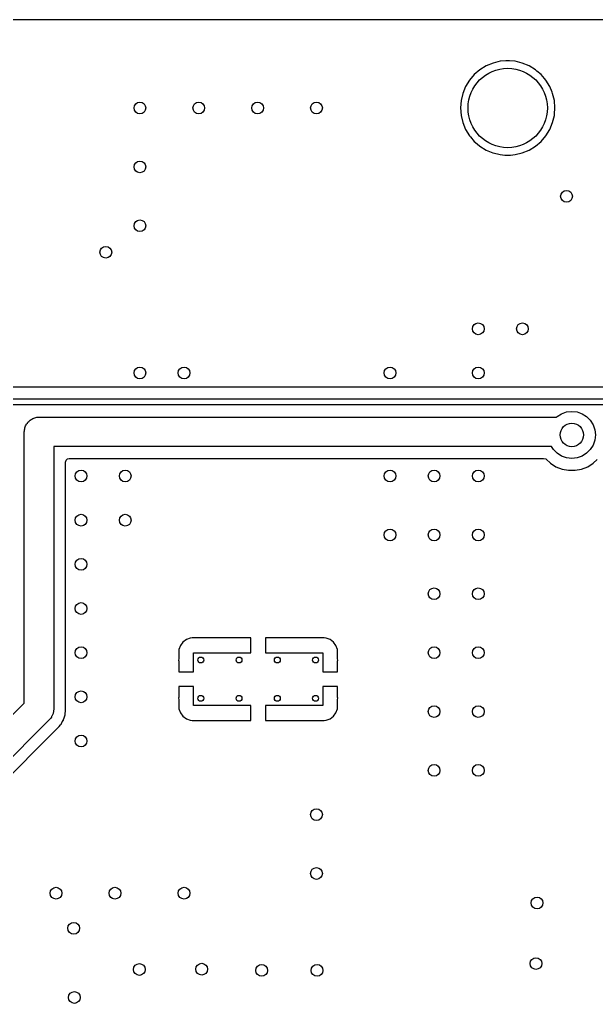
# Model space of a CAD drawing. Extents: x 0.71 to 7.56, y -5.16 to -0.79.
# Drawn here: x 5.961 to 6.733, y -2.103 to -0.787 of the extents above; entities that cross this region are included whole.
import ezdxf

# ---------------------------------------------------------------- set-up
doc = ezdxf.new("R2010")
doc.units = 0
doc.header["$MEASUREMENT"] = 0
doc.layers.add('BLACK', color=7, linetype='CONTINUOUS')

msp = doc.modelspace()

# ---------------------------------------------------------------- linework, layer by layer
at = {"layer": 'BLACK', "linetype": 'CONTINUOUS'}
for p, q in [((5.123, -0.7874), (7.3621, -0.7874)), ((6.577, -0.8544), (6.5695, -0.8608)), ((6.5855, -0.8492), (6.577, -0.8544)), ((6.577, -0.8544), (6.577, -0.8544)), ((6.5946, -0.8454), (6.5855, -0.8492)), ((6.6043, -0.8431), (6.5946, -0.8454)), ((6.6117, -0.8425), (6.6043, -0.8431)), ((6.6166, -0.8425), (6.6117, -0.8425)), ((6.6117, -0.8425), (6.6117, -0.8425)), ((6.6241, -0.8431), (6.6166, -0.8425)), ((6.6166, -0.8425), (6.6166, -0.8425)), ((6.6337, -0.8454), (6.6241, -0.8431)), ((6.6429, -0.8492), (6.6337, -0.8454)), ((6.6513, -0.8544), (6.6429, -0.8492)), ((6.6533, -0.8561), (6.6513, -0.8544)), ((6.6513, -0.8544), (6.6513, -0.8544)), ((6.5695, -0.8608), (6.563, -0.8684)), ((6.6589, -0.8608), (6.6533, -0.8561)), ((6.6635, -0.8663), (6.6589, -0.8608)), ((6.6653, -0.8684), (6.6635, -0.8663)), ((6.5579, -0.8768), (6.5541, -0.886)), ((6.563, -0.8684), (6.5579, -0.8768)), ((6.563, -0.8684), (6.563, -0.8684)), ((6.6705, -0.8768), (6.6653, -0.8684)), ((6.6653, -0.8684), (6.6653, -0.8684)), ((6.6736, -0.8844), (6.6705, -0.8768)), ((6.5541, -0.886), (6.5517, -0.8956)), ((6.6743, -0.886), (6.6736, -0.8844)), ((6.6766, -0.8956), (6.6743, -0.886)), ((6.5517, -0.8956), (6.551, -0.9055)), ((6.551, -0.9055), (6.5517, -0.9154)), ((6.6774, -0.9055), (6.6766, -0.8956)), ((6.6767, -0.9138), (6.6774, -0.9055)), ((6.5517, -0.9154), (6.5541, -0.925)), ((6.6743, -0.925), (6.6766, -0.9154)), ((6.6766, -0.9154), (6.6767, -0.9138)), ((6.5541, -0.925), (6.5579, -0.9342)), ((6.6705, -0.9342), (6.6743, -0.925)), ((6.5579, -0.9342), (6.563, -0.9427)), ((6.563, -0.9427), (6.563, -0.9427)), ((6.563, -0.9427), (6.5642, -0.944)), ((6.5642, -0.944), (6.5695, -0.9502)), ((6.6589, -0.9502), (6.6653, -0.9427)), ((6.6653, -0.9427), (6.6705, -0.9342)), ((6.5695, -0.9502), (6.5735, -0.9536)), ((6.5735, -0.9536), (6.577, -0.9566)), ((6.577, -0.9566), (6.577, -0.9566)), ((6.577, -0.9566), (6.5855, -0.9618)), ((6.6429, -0.9618), (6.6513, -0.9566)), ((6.6513, -0.9566), (6.6589, -0.9502)), ((6.5855, -0.9618), (6.5944, -0.9655)), ((6.5944, -0.9655), (6.5946, -0.9656)), ((6.5946, -0.9656), (6.6043, -0.9679)), ((6.6043, -0.9679), (6.6104, -0.9684)), ((6.6104, -0.9684), (6.6117, -0.9685)), ((6.6117, -0.9685), (6.6117, -0.9685)), ((6.6117, -0.9685), (6.6166, -0.9685)), ((6.6166, -0.9685), (6.6178, -0.9684)), ((6.6178, -0.9684), (6.6241, -0.9679)), ((6.6241, -0.9679), (6.6337, -0.9656)), ((6.6337, -0.9656), (6.6429, -0.9618)), ((6.8345, -1.2787), (5.95, -1.2787)), ((5.5938, -1.2945), (6.843, -1.2945)), ((6.8446, -1.3024), (5.5921, -1.3024)), ((6.6804, -1.3181), (6.6863, -1.3143)), ((6.6863, -1.3143), (6.693, -1.312)), ((6.693, -1.312), (6.7, -1.3112)), ((6.7, -1.3112), (6.707, -1.312)), ((6.707, -1.312), (6.7137, -1.3143)), ((6.7137, -1.3143), (6.7196, -1.3181)), ((5.9699, -1.3292), (5.9704, -1.3279)), ((5.9704, -1.3279), (5.9714, -1.3269)), ((5.9714, -1.3269), (5.9721, -1.3257)), ((5.9721, -1.3257), (5.9732, -1.3248)), ((5.9732, -1.3248), (5.9741, -1.3237)), ((5.9741, -1.3237), (5.9753, -1.3229)), ((5.9753, -1.3229), (5.9764, -1.322)), ((5.9764, -1.322), (5.9776, -1.3214)), ((5.9776, -1.3214), (5.9788, -1.3207)), ((5.9788, -1.3207), (5.9802, -1.3203)), ((5.9802, -1.3203), (5.9815, -1.3197)), ((5.9815, -1.3197), (5.9829, -1.3195)), ((5.9829, -1.3195), (5.9842, -1.3191)), ((5.9842, -1.3191), (5.9856, -1.3191)), ((5.9856, -1.3191), (5.987, -1.3189)), ((5.987, -1.3189), (6.6795, -1.3189)), ((6.6795, -1.3189), (6.6804, -1.3181)), ((6.7196, -1.3181), (6.7246, -1.3231)), ((6.7246, -1.3231), (6.7284, -1.329)), ((5.9673, -1.3386), (5.9675, -1.3372)), ((5.9673, -1.7013), (5.9673, -1.3386)), ((5.9675, -1.3358), (5.9679, -1.3344)), ((5.9675, -1.3372), (5.9675, -1.3358)), ((5.9679, -1.3344), (5.9681, -1.333)), ((5.9681, -1.333), (5.9687, -1.3318)), ((5.9687, -1.3318), (5.9691, -1.3304)), ((5.9691, -1.3304), (5.9699, -1.3292)), ((6.7284, -1.329), (6.7307, -1.3357)), ((6.7307, -1.3357), (6.7315, -1.3427)), ((6.7307, -1.3497), (6.7284, -1.3564)), ((6.7315, -1.3427), (6.7307, -1.3497)), ((6.6728, -1.3583), (6.0067, -1.3583)), ((6.0067, -1.3583), (6.0067, -1.7094)), ((6.6754, -1.3623), (6.6728, -1.3583)), ((6.6804, -1.3673), (6.6754, -1.3623)), ((6.6863, -1.3711), (6.6804, -1.3673)), ((6.7196, -1.3673), (6.7137, -1.3711)), ((6.7246, -1.3623), (6.7196, -1.3673)), ((6.7284, -1.3564), (6.7246, -1.3623)), ((6.0225, -1.3789), (6.0232, -1.3763)), ((6.0225, -1.6437), (6.0225, -1.3789)), ((6.0232, -1.3763), (6.0253, -1.3745)), ((6.0253, -1.3745), (6.0273, -1.374)), ((6.0273, -1.374), (6.6623, -1.374)), ((6.6623, -1.374), (6.665, -1.3748)), ((6.665, -1.3748), (6.6656, -1.3753)), ((6.6656, -1.3753), (6.6714, -1.3806)), ((6.6714, -1.3806), (6.6714, -1.3806)), ((6.6714, -1.3806), (6.6788, -1.3852)), ((6.693, -1.3734), (6.6863, -1.3711)), ((6.7, -1.3742), (6.693, -1.3734)), ((6.707, -1.3734), (6.7, -1.3742)), ((6.7137, -1.3711), (6.707, -1.3734)), ((6.7212, -1.3852), (6.7286, -1.3806)), ((6.7286, -1.3806), (6.7341, -1.3756)), ((6.6788, -1.3852), (6.6788, -1.3852)), ((6.6788, -1.3852), (6.6788, -1.3852)), ((6.6788, -1.3852), (6.687, -1.3884)), ((6.687, -1.3884), (6.6956, -1.39)), ((6.6956, -1.39), (6.6956, -1.39)), ((6.6956, -1.39), (6.7044, -1.39)), ((6.7044, -1.39), (6.713, -1.3884)), ((6.7044, -1.39), (6.7044, -1.39)), ((6.713, -1.3884), (6.7212, -1.3852)), ((6.1842, -1.6164), (6.1796, -1.6198)), ((6.1895, -1.6144), (6.1842, -1.6164)), ((6.1842, -1.6164), (6.1842, -1.6164)), ((6.1918, -1.6142), (6.1895, -1.6144)), ((6.1895, -1.6144), (6.1895, -1.6144)), ((6.2017, -1.6142), (6.1918, -1.6142)), ((6.202, -1.6142), (6.2017, -1.6142)), ((6.2035, -1.614), (6.202, -1.6142)), ((6.2051, -1.6142), (6.2035, -1.614)), ((6.2035, -1.614), (6.2035, -1.614)), ((6.2053, -1.6142), (6.2051, -1.6142)), ((6.2529, -1.6142), (6.2053, -1.6142)), ((6.2532, -1.6142), (6.2529, -1.6142)), ((6.2547, -1.614), (6.2532, -1.6142)), ((6.2562, -1.6142), (6.2547, -1.614)), ((6.2547, -1.614), (6.2547, -1.614)), ((6.2565, -1.6142), (6.2562, -1.6142)), ((6.2705, -1.6142), (6.2565, -1.6142)), ((6.2705, -1.6339), (6.2705, -1.6142)), ((6.3041, -1.6142), (6.2902, -1.6142)), ((6.2902, -1.6142), (6.2902, -1.6339)), ((6.3044, -1.6142), (6.3041, -1.6142)), ((6.3059, -1.614), (6.3044, -1.6142)), ((6.3074, -1.6142), (6.3059, -1.614)), ((6.3059, -1.614), (6.3059, -1.614)), ((6.3077, -1.6142), (6.3074, -1.6142)), ((6.3553, -1.6142), (6.3077, -1.6142)), ((6.3556, -1.6142), (6.3553, -1.6142)), ((6.3571, -1.614), (6.3556, -1.6142)), ((6.3586, -1.6142), (6.3571, -1.614)), ((6.3571, -1.614), (6.3571, -1.614)), ((6.3589, -1.6142), (6.3586, -1.6142)), ((6.3688, -1.6142), (6.3589, -1.6142)), ((6.3712, -1.6144), (6.3688, -1.6142)), ((6.3765, -1.6164), (6.3712, -1.6144)), ((6.3712, -1.6144), (6.3712, -1.6144)), ((6.381, -1.6198), (6.3765, -1.6164)), ((6.3765, -1.6164), (6.3765, -1.6164)), ((6.1743, -1.6296), (6.174, -1.632)), ((6.1762, -1.6243), (6.1743, -1.6296)), ((6.1743, -1.6296), (6.1743, -1.6296)), ((6.1796, -1.6198), (6.1762, -1.6243)), ((6.1762, -1.6243), (6.1762, -1.6243)), ((6.1796, -1.6198), (6.1796, -1.6198)), ((6.3844, -1.6243), (6.381, -1.6198)), ((6.381, -1.6198), (6.381, -1.6198)), ((6.3864, -1.6296), (6.3844, -1.6243)), ((6.3844, -1.6243), (6.3844, -1.6243)), ((6.3866, -1.632), (6.3864, -1.6296)), ((6.3864, -1.6296), (6.3864, -1.6296)), ((6.0225, -1.6949), (6.0225, -1.6437)), ((6.174, -1.6422), (6.1738, -1.6437)), ((6.1738, -1.6437), (6.1738, -1.6437)), ((6.1738, -1.6437), (6.174, -1.6452)), ((6.174, -1.632), (6.174, -1.6419)), ((6.174, -1.6419), (6.174, -1.6422)), ((6.1937, -1.6594), (6.1937, -1.6339)), ((6.1937, -1.6339), (6.2705, -1.6339)), ((6.2902, -1.6339), (6.3669, -1.6339)), ((6.3669, -1.6339), (6.3669, -1.6594)), ((6.3866, -1.6419), (6.3866, -1.632)), ((6.3866, -1.632), (6.3866, -1.632)), ((6.3866, -1.6422), (6.3866, -1.6419)), ((6.3868, -1.6437), (6.3866, -1.6422)), ((6.3866, -1.6452), (6.3868, -1.6437)), ((6.3868, -1.6437), (6.3868, -1.6437)), ((6.174, -1.6452), (6.174, -1.6455)), ((6.174, -1.6455), (6.174, -1.6594)), ((6.3866, -1.6455), (6.3866, -1.6452)), ((6.3866, -1.6594), (6.3866, -1.6455)), ((6.174, -1.6594), (6.1937, -1.6594)), ((6.3669, -1.6594), (6.3866, -1.6594)), ((6.1937, -1.6791), (6.174, -1.6791)), ((6.174, -1.6791), (6.174, -1.6931)), ((6.1937, -1.7047), (6.1937, -1.6791)), ((6.3866, -1.6791), (6.3669, -1.6791)), ((6.3669, -1.6791), (6.3669, -1.7047)), ((6.3866, -1.6931), (6.3866, -1.6791)), ((6.0225, -1.7063), (6.0225, -1.6949)), ((6.174, -1.6934), (6.1738, -1.6949)), ((6.1738, -1.6949), (6.1738, -1.6949)), ((6.1738, -1.6949), (6.174, -1.6964)), ((6.174, -1.6931), (6.174, -1.6934)), ((6.174, -1.6964), (6.174, -1.6967)), ((6.174, -1.6967), (6.174, -1.7066)), ((6.3866, -1.6934), (6.3866, -1.6931)), ((6.3868, -1.6949), (6.3866, -1.6934)), ((6.3866, -1.6964), (6.3868, -1.6949)), ((6.3866, -1.6967), (6.3866, -1.6964)), ((6.3866, -1.7066), (6.3866, -1.6967)), ((6.3868, -1.6949), (6.3868, -1.6949)), ((5.6406, -2.028), (5.9673, -1.7013)), ((6.0067, -1.7094), (6.0064, -1.7115)), ((6.0225, -1.707), (6.0225, -1.7063)), ((6.0226, -1.7076), (6.0225, -1.707)), ((6.0225, -1.7103), (6.0226, -1.7076)), ((6.174, -1.7066), (6.1743, -1.709)), ((6.1743, -1.709), (6.1743, -1.709)), ((6.1743, -1.709), (6.1762, -1.7143)), ((6.2035, -1.7047), (6.1937, -1.7047)), ((6.2547, -1.7047), (6.2035, -1.7047)), ((6.2705, -1.7047), (6.2547, -1.7047)), ((6.2705, -1.7244), (6.2705, -1.7047)), ((6.3059, -1.7047), (6.2902, -1.7047)), ((6.2902, -1.7047), (6.2902, -1.7244)), ((6.3571, -1.7047), (6.3059, -1.7047)), ((6.3669, -1.7047), (6.3571, -1.7047)), ((6.3844, -1.7143), (6.3864, -1.709)), ((6.3864, -1.709), (6.3866, -1.7066)), ((6.3864, -1.709), (6.3864, -1.709)), ((6.3866, -1.7066), (6.3866, -1.7066)), ((6.0022, -1.7217), (6.0009, -1.7234)), ((6.0036, -1.7201), (6.0022, -1.7217)), ((6.0039, -1.7194), (6.0036, -1.7201)), ((6.0043, -1.7189), (6.0039, -1.7194)), ((6.005, -1.7169), (6.0043, -1.7189)), ((6.0059, -1.715), (6.005, -1.7169)), ((6.006, -1.7143), (6.0059, -1.715)), ((6.0062, -1.7136), (6.006, -1.7143)), ((6.0064, -1.7115), (6.0062, -1.7136)), ((6.0197, -1.7234), (6.02, -1.7227)), ((6.02, -1.7227), (6.0203, -1.7222)), ((6.0203, -1.7222), (6.021, -1.7196)), ((6.0203, -1.7222), (6.0203, -1.7222)), ((6.021, -1.7195), (6.0219, -1.7169)), ((6.021, -1.7196), (6.021, -1.7195)), ((6.0219, -1.7163), (6.0221, -1.7156)), ((6.0219, -1.7169), (6.0219, -1.7163)), ((6.0221, -1.7156), (6.0222, -1.715)), ((6.0222, -1.715), (6.0224, -1.7123)), ((6.0224, -1.7122), (6.0225, -1.7113)), ((6.0224, -1.7123), (6.0224, -1.7122)), ((6.0225, -1.7104), (6.0225, -1.7103)), ((6.0225, -1.7113), (6.0225, -1.7104)), ((6.0225, -1.7113), (6.0225, -1.7113)), ((6.1762, -1.7143), (6.1762, -1.7143)), ((6.1762, -1.7143), (6.1796, -1.7188)), ((6.1796, -1.7188), (6.1796, -1.7188)), ((6.1796, -1.7188), (6.1842, -1.7222)), ((6.1842, -1.7222), (6.1842, -1.7222)), ((6.1842, -1.7222), (6.1895, -1.7242)), ((6.3712, -1.7242), (6.3765, -1.7222)), ((6.3765, -1.7222), (6.381, -1.7188)), ((6.3765, -1.7222), (6.3765, -1.7222)), ((6.381, -1.7188), (6.3844, -1.7143)), ((6.381, -1.7188), (6.381, -1.7188)), ((6.3844, -1.7143), (6.3844, -1.7143)), ((6.0009, -1.7234), (5.6703, -2.054)), ((6.0104, -1.7363), (6.0109, -1.7359)), ((6.0109, -1.7359), (6.0127, -1.7339)), ((6.0127, -1.7339), (6.0128, -1.7338)), ((6.0128, -1.7338), (6.0134, -1.7332)), ((6.0134, -1.7332), (6.0139, -1.7325)), ((6.0139, -1.7325), (6.014, -1.7324)), ((6.014, -1.7324), (6.0158, -1.7304)), ((6.0158, -1.7304), (6.0161, -1.7299)), ((6.0161, -1.7299), (6.0166, -1.7293)), ((6.0166, -1.7293), (6.0169, -1.7289)), ((6.0169, -1.7289), (6.017, -1.7286)), ((6.017, -1.7286), (6.0181, -1.7264)), ((6.0181, -1.7264), (6.0182, -1.7263)), ((6.0182, -1.7263), (6.0196, -1.7239)), ((6.0196, -1.7239), (6.0197, -1.7234)), ((6.1895, -1.7242), (6.1895, -1.7242)), ((6.1895, -1.7242), (6.1918, -1.7244)), ((6.1918, -1.7244), (6.1918, -1.7244)), ((6.1918, -1.7244), (6.2017, -1.7244)), ((6.2017, -1.7244), (6.202, -1.7244)), ((6.202, -1.7244), (6.2035, -1.7246)), ((6.2035, -1.7246), (6.2051, -1.7244)), ((6.2035, -1.7246), (6.2035, -1.7246)), ((6.2051, -1.7244), (6.2053, -1.7244)), ((6.2053, -1.7244), (6.2529, -1.7244)), ((6.2529, -1.7244), (6.2532, -1.7244)), ((6.2532, -1.7244), (6.2547, -1.7246)), ((6.2547, -1.7246), (6.2562, -1.7244)), ((6.2547, -1.7246), (6.2547, -1.7246)), ((6.2562, -1.7244), (6.2565, -1.7244)), ((6.2565, -1.7244), (6.2705, -1.7244)), ((6.2902, -1.7244), (6.3041, -1.7244)), ((6.3041, -1.7244), (6.3044, -1.7244)), ((6.3044, -1.7244), (6.3059, -1.7246)), ((6.3059, -1.7246), (6.3074, -1.7244)), ((6.3059, -1.7246), (6.3059, -1.7246)), ((6.3074, -1.7244), (6.3077, -1.7244)), ((6.3077, -1.7244), (6.3553, -1.7244)), ((6.3553, -1.7244), (6.3556, -1.7244)), ((6.3556, -1.7244), (6.3571, -1.7246)), ((6.3571, -1.7246), (6.3586, -1.7244)), ((6.3571, -1.7246), (6.3571, -1.7246)), ((6.3586, -1.7244), (6.3589, -1.7244)), ((6.3589, -1.7244), (6.3688, -1.7244)), ((6.3688, -1.7244), (6.3712, -1.7242)), ((6.3688, -1.7244), (6.3688, -1.7244)), ((6.3712, -1.7242), (6.3712, -1.7242)), ((5.7769, -1.9697), (6.0098, -1.7368)), ((6.0098, -1.7368), (6.0104, -1.7363))]:
    msp.add_line(p, q, dxfattribs=at)
at = {"layer": 'BLACK'}
for centre, radius in [((6.6142, -0.9055), 0.0531), ((6.122, -0.9055), 0.00787), ((6.2008, -0.9055), 0.00787), ((6.2795, -0.9055), 0.00787), ((6.3583, -0.9055), 0.00787), ((6.122, -0.9843), 0.00787), ((6.6929, -1.0236), 0.00787), ((6.122, -1.063), 0.00787), ((6.0764, -1.0984), 0.00787), ((6.5748, -1.2008), 0.00787), ((6.6339, -1.2008), 0.00787), ((6.122, -1.2598), 0.00787), ((6.1811, -1.2598), 0.00787), ((6.4567, -1.2598), 0.00787), ((6.5748, -1.2598), 0.00787), ((6.7, -1.3427), 0.0157), ((6.0433, -1.3976), 0.00787), ((6.1024, -1.3976), 0.00787), ((6.4567, -1.3976), 0.00787), ((6.5157, -1.3976), 0.00787), ((6.5748, -1.3976), 0.00787), ((6.0433, -1.4567), 0.00787), ((6.1024, -1.4567), 0.00787), ((6.4567, -1.4764), 0.00787), ((6.5157, -1.4764), 0.00787), ((6.5748, -1.4764), 0.00787), ((6.0433, -1.5157), 0.00787), ((6.5157, -1.5551), 0.00787), ((6.5748, -1.5551), 0.00787), ((6.0433, -1.5748), 0.00787), ((6.0433, -1.6339), 0.00787), ((6.5157, -1.6339), 0.00787), ((6.5748, -1.6339), 0.00787), ((6.2035, -1.6437), 0.00394), ((6.2547, -1.6437), 0.00394), ((6.3059, -1.6437), 0.00394), ((6.3571, -1.6437), 0.00394), ((6.0433, -1.6929), 0.00787), ((6.2035, -1.6949), 0.00394), ((6.2547, -1.6949), 0.00394), ((6.3059, -1.6949), 0.00394), ((6.3571, -1.6949), 0.00394), ((6.5157, -1.7126), 0.00787), ((6.5748, -1.7126), 0.00787), ((6.0433, -1.752), 0.00787), ((6.5157, -1.7913), 0.00787), ((6.5748, -1.7913), 0.00787), ((6.3583, -1.8504), 0.00787), ((6.3583, -1.9291), 0.00787), ((6.0098, -1.9555), 0.00787), ((6.0886, -1.9555), 0.00787), ((6.1811, -1.9555), 0.00787), ((6.6535, -1.9685), 0.00787), ((6.0335, -2.0024), 0.00787), ((6.1213, -2.0575), 0.00787), ((6.2047, -2.0571), 0.00787), ((6.285, -2.0587), 0.00787), ((6.3591, -2.0587), 0.00787), ((6.652, -2.0496), 0.00787), ((6.0343, -2.0949), 0.00787)]:
    msp.add_circle(centre, radius, dxfattribs=at)

doc.saveas('drawing.dxf')
